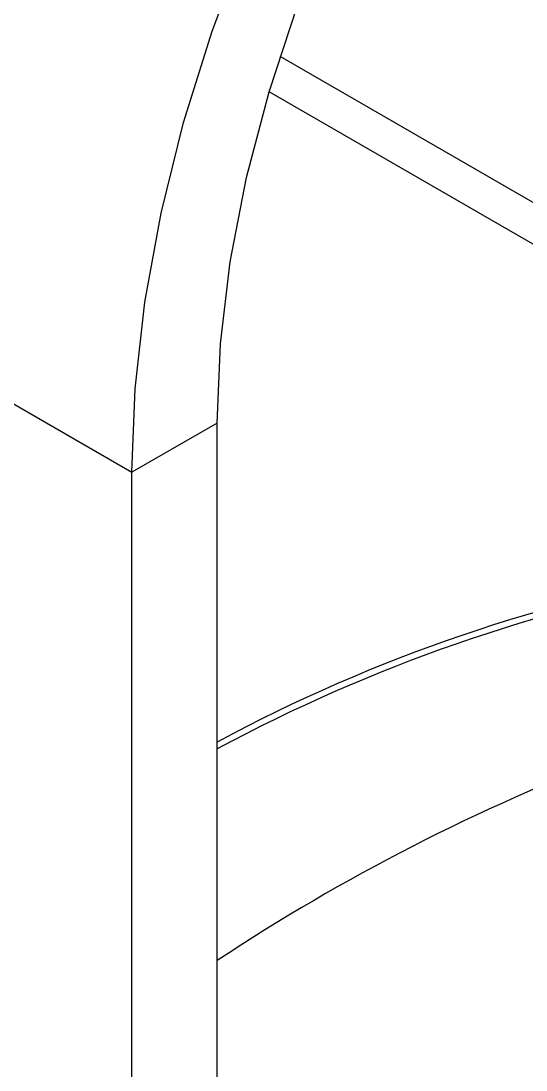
# Model space of a CAD drawing. Extents: x 7 to 135, y 1 to 99.
# Drawn here: x 94.294 to 95.08, y 17.507 to 19.14 of the extents above; entities that cross this region are included whole.
import ezdxf

# ---------------------------------------------------------------- set-up
doc = ezdxf.new("R2010")
doc.units = 0
doc.header["$MEASUREMENT"] = 0
doc.layers.add('OBJECT', color=7, linetype='CONTINUOUS')

msp = doc.modelspace()

# ---------------------------------------------------------------- linework, layer by layer
at = {"layer": 'OBJECT'}
for p, q in [((95.4522, 18.6483), (94.6969, 19.0843)), ((95.3959, 18.6158), (94.6798, 19.0292)), ((93.5822, 18.9474), (94.4661, 18.4372)), ((94.5991, 18.5139), (94.4661, 18.4372)), ((94.5991, 11.1874), (94.5991, 18.5139)), ((94.4661, 11.1107), (94.4661, 18.4372))]:
    msp.add_line(p, q, dxfattribs=at)
at = {"layer": 'OBJECT', "flags": 128}
for points in [[(94.4661, 18.4372), (94.4712, 18.5673), (94.4864, 18.7022), (94.5117, 18.8407), (94.5467, 18.9816), (94.5913, 19.1238), (94.6449, 19.266), (94.7072, 19.407), (94.7776, 19.5456), (94.8556, 19.6806), (94.9404, 19.8109), (95.0314, 19.9354), (95.1277, 20.0529), (95.2285, 20.1626), (95.3331, 20.2634), (95.4404, 20.3545), (95.5496, 20.4351), (95.6597, 20.5046)], [(94.5991, 18.5139), (94.6042, 18.6369), (94.6194, 18.7646), (94.6447, 18.8958), (94.6798, 19.0293), (94.7243, 19.1636), (94.7778, 19.2976), (94.8398, 19.4299), (94.9097, 19.5593), (94.9868, 19.6846), (95.0705, 19.8045), (95.1597, 19.9178), (95.2538, 20.0235), (95.3518, 20.1206), (95.4528, 20.2081), (95.5558, 20.2851), (95.6597, 20.3511)]]:
    msp.add_lwpolyline(points, dxfattribs=at)
at = {"layer": 'OBJECT'}
for centre, radius, start, end in [((95.7954, 15.7903), 2.5282, 99.3835, 118.2407), ((95.809, 15.7554), 2.5559, 99.9769, 118.2548), ((96.3508, 15.0271), 3.177, 110.7488, 123.4622)]:
    msp.add_arc(centre, radius, start, end, dxfattribs=at)

doc.saveas('drawing.dxf')
